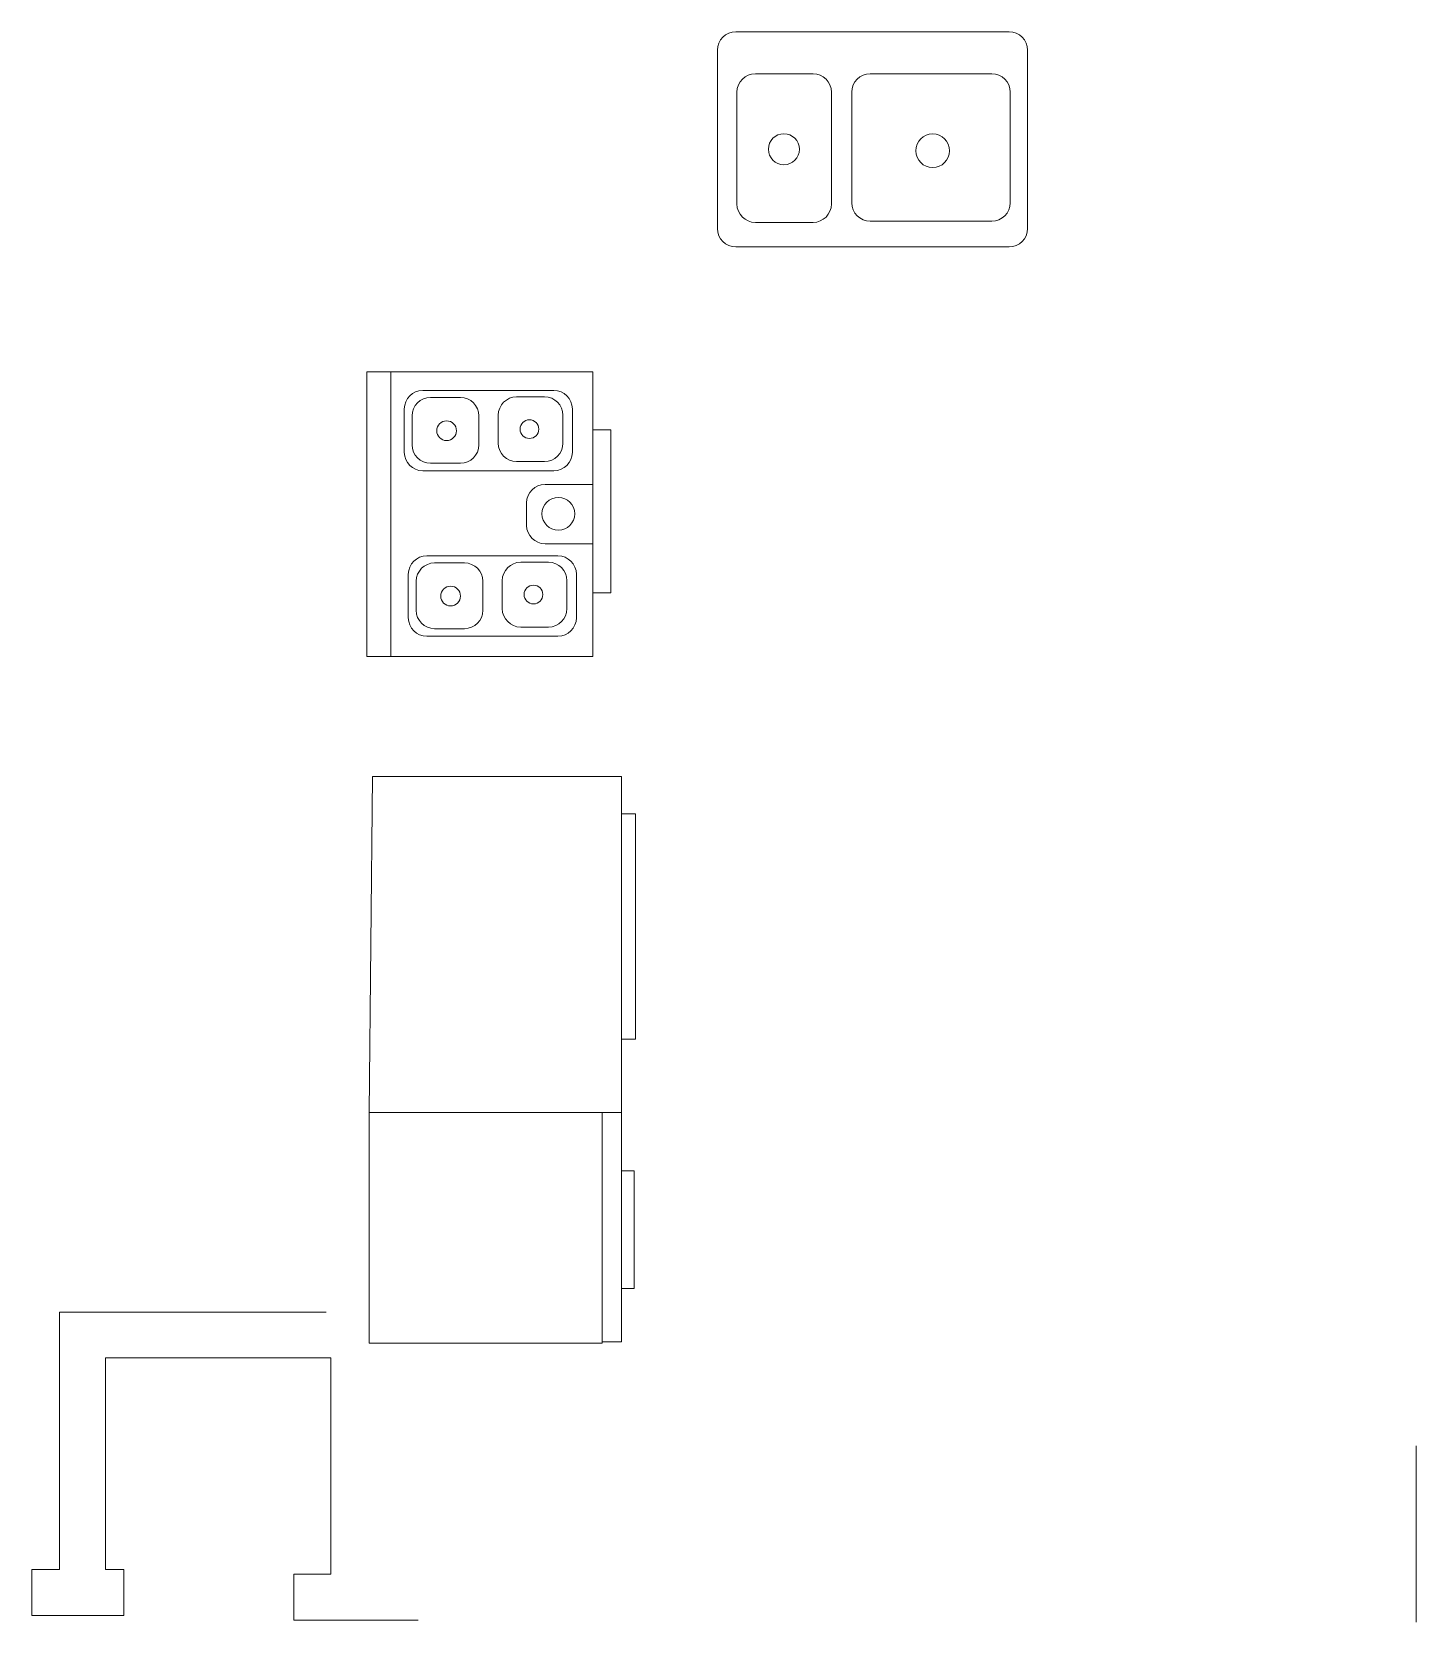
# Model space of a CAD drawing. Header units: inches. Extents: x 0 to 22102, y -19958 to 0.
# Drawn here: x 6269.5 to 6420, y -10230.7 to -10057.8 of the extents above; entities that cross this region are included whole.
import ezdxf

# ---------------------------------------------------------------- set-up
doc = ezdxf.new("R2010")
doc.units = ezdxf.units.IN
doc.header["$MEASUREMENT"] = 0
doc.layers.add('wood', color=40, linetype='Continuous', lineweight=0)

msp = doc.modelspace()

# ---------------------------------------------------------------- linework, layer by layer
at = {"layer": 'wood'}
for p, q in [((6346.035, -10057.83134), (6375.7385, -10057.83134)), ((6344.035, -10059.83134), (6344.035, -10079.21959)), ((6377.7385, -10059.83134), (6377.7385, -10079.21959)), ((6348.15075, -10062.3851), (6354.42047, -10062.3851)), ((6360.64092, -10062.3851), (6373.84963, -10062.3851)), ((6346.15075, -10064.3851), (6346.15075, -10076.54972)), ((6356.42047, -10064.3851), (6356.42047, -10076.54972)), ((6358.64092, -10064.3851), (6358.64092, -10076.41099)), ((6375.84963, -10064.3851), (6375.84963, -10076.41099)), ((6348.15075, -10078.54972), (6354.42047, -10078.54972)), ((6360.64092, -10078.41099), (6373.84963, -10078.41099)), ((6346.035, -10081.21959), (6375.7385, -10081.21959)), ((6305.92472, -10125.74471), (6305.92472, -10094.8091)), ((6305.92472, -10094.8091), (6306.17169, -10094.8091)), ((6306.17169, -10094.8091), (6330.47954, -10094.8091)), ((6308.54324, -10094.8091), (6308.54324, -10125.74471)), ((6330.47954, -10094.8091), (6330.47954, -10125.74471)), ((6311.99017, -10096.8207), (6326.25763, -10096.8207)), ((6312.84506, -10097.58544), (6316.08905, -10097.58544)), ((6322.20376, -10097.51739), (6325.23532, -10097.51739)), ((6309.99017, -10098.8207), (6309.99017, -10103.54772)), ((6310.84506, -10099.58544), (6310.84506, -10102.73799)), ((6318.08905, -10099.58544), (6318.08905, -10102.73799)), ((6320.20376, -10099.51739), (6320.20376, -10102.55807)), ((6327.23532, -10099.51739), (6327.23532, -10102.55807)), ((6328.25763, -10098.8207), (6328.25763, -10103.54772)), ((6332.44982, -10101.10538), (6330.47954, -10101.10538)), ((6332.44982, -10101.10538), (6332.44982, -10118.82069)), ((6312.84506, -10104.73799), (6316.08905, -10104.73799)), ((6322.20376, -10104.55807), (6325.23532, -10104.55807)), ((6311.99017, -10105.54772), (6326.25763, -10105.54772)), ((6325.28641, -10107.03077), (6330.47954, -10107.03077)), ((6323.28641, -10109.03077), (6323.28641, -10111.48266)), ((6325.28641, -10113.48266), (6330.47954, -10113.48266)), ((6312.42856, -10114.80119), (6326.69601, -10114.80119)), ((6313.28344, -10115.56593), (6316.52744, -10115.56593)), ((6322.64214, -10115.49789), (6325.6737, -10115.49789)), ((6310.42856, -10116.80119), (6310.42856, -10121.52822)), ((6328.69601, -10116.80119), (6328.69601, -10121.52822)), ((6311.28344, -10117.56593), (6311.28344, -10120.71849)), ((6318.52744, -10117.56593), (6318.52744, -10120.71849)), ((6320.64214, -10117.49789), (6320.64214, -10120.53856)), ((6327.6737, -10117.49789), (6327.6737, -10120.53856)), ((6332.44982, -10118.82069), (6330.47954, -10118.82069)), ((6322.64214, -10122.53856), (6325.6737, -10122.53856)), ((6312.42856, -10123.52822), (6326.69601, -10123.52822)), ((6313.28344, -10122.71849), (6316.52744, -10122.71849)), ((6330.47954, -10125.74471), (6305.92472, -10125.74471)), ((6306.16166, -10175.31262), (6306.51641, -10138.78241)), ((6306.51641, -10138.78241), (6333.59434, -10138.78241)), ((6333.59434, -10138.78241), (6333.59434, -10175.31262)), ((6333.59434, -10142.84202), (6335.11776, -10142.84202)), ((6335.11776, -10142.84202), (6335.11776, -10167.32435)), ((6335.11776, -10167.32435), (6333.59434, -10167.32435)), ((6333.59434, -10175.31262), (6306.16166, -10175.31262)), ((6306.16166, -10200.39375), (6306.16166, -10175.31262)), ((6331.49885, -10175.31262), (6331.49885, -10200.39375)), ((6333.59434, -10175.31262), (6333.59434, -10200.24487)), ((6333.59434, -10181.66692), (6334.96796, -10181.66692)), ((6334.96796, -10181.66692), (6334.96796, -10194.43647)), ((6334.96796, -10194.43647), (6333.59434, -10194.43647)), ((6272.5, -10225), (6272.5, -10197)), ((6272.5, -10197), (6301.5, -10197)), ((6331.49885, -10200.39375), (6306.16166, -10200.39375)), ((6333.59434, -10200.24487), (6331.49885, -10200.24487)), ((6277.5, -10225), (6277.5, -10202)), ((6277.5, -10202), (6302, -10202)), ((6302, -10202), (6302, -10225.5)), ((6419.98578, -10211.5379), (6419.98578, -10230.72053)), ((6272.5, -10225), (6269.5, -10225)), ((6269.5, -10225), (6269.5, -10230)), ((6279.5, -10225), (6277.5, -10225)), ((6279.5, -10230), (6279.5, -10225)), ((6302, -10225.5), (6298, -10225.5)), ((6298, -10225.5), (6298, -10230.5)), ((6269.5, -10230), (6279.5, -10230)), ((6298, -10230.5), (6311.5, -10230.5))]:
    msp.add_line(p, q, dxfattribs=at)
for centre, radius in [((6351.25866, -10070.5941), 1.6853), ((6367.42964, -10070.75957), 1.82866), ((6314.58739, -10101.19272), 1.07282), ((6323.5934, -10101.02335), 1.01636), ((6326.73943, -10110.22843), 1.78313), ((6315.02577, -10119.17321), 1.07282), ((6324.03178, -10119.00385), 1.01636)]:
    msp.add_circle(centre, radius, dxfattribs=at)
for centre, start, end in [((6346.035, -10059.83134), 90, 180), ((6375.7385, -10059.83134), 0, 90), ((6348.15075, -10064.3851), 90, 180), ((6354.42047, -10064.3851), 0, 90), ((6360.64092, -10064.3851), 90, 180), ((6373.84963, -10064.3851), 0, 90), ((6348.15075, -10076.54972), 180, 270), ((6354.42047, -10076.54972), 270, 0), ((6360.64092, -10076.41099), 180, 270), ((6373.84963, -10076.41099), 270, 0), ((6346.035, -10079.21959), 180, 270), ((6375.7385, -10079.21959), 270, 0), ((6311.99017, -10098.8207), 90, 180), ((6312.84506, -10099.58544), 90, 180), ((6316.08905, -10099.58544), 0, 90), ((6322.20376, -10099.51739), 90, 180), ((6325.23532, -10099.51739), 0, 90), ((6326.25763, -10098.8207), 0, 90), ((6311.99017, -10103.54772), 180, 270), ((6312.84506, -10102.73799), 180, 270), ((6316.08905, -10102.73799), 270, 0), ((6322.20376, -10102.55807), 180, 270), ((6325.23532, -10102.55807), 270, 0), ((6326.25763, -10103.54772), 270, 0), ((6325.28641, -10109.03077), 90, 180), ((6325.28641, -10111.48266), 180, 270), ((6312.42856, -10116.80119), 90, 180), ((6313.28344, -10117.56593), 90, 180), ((6316.52744, -10117.56593), 0, 90), ((6322.64214, -10117.49789), 90, 180), ((6325.6737, -10117.49789), 0, 90), ((6326.69601, -10116.80119), 0, 90), ((6313.28344, -10120.71849), 180, 270), ((6316.52744, -10120.71849), 270, 0), ((6322.64214, -10120.53856), 180, 270), ((6325.6737, -10120.53856), 270, 0), ((6312.42856, -10121.52822), 180, 270), ((6326.69601, -10121.52822), 270, 0)]:
    msp.add_arc(centre, 2, start, end, dxfattribs=at)

doc.saveas('drawing.dxf')
